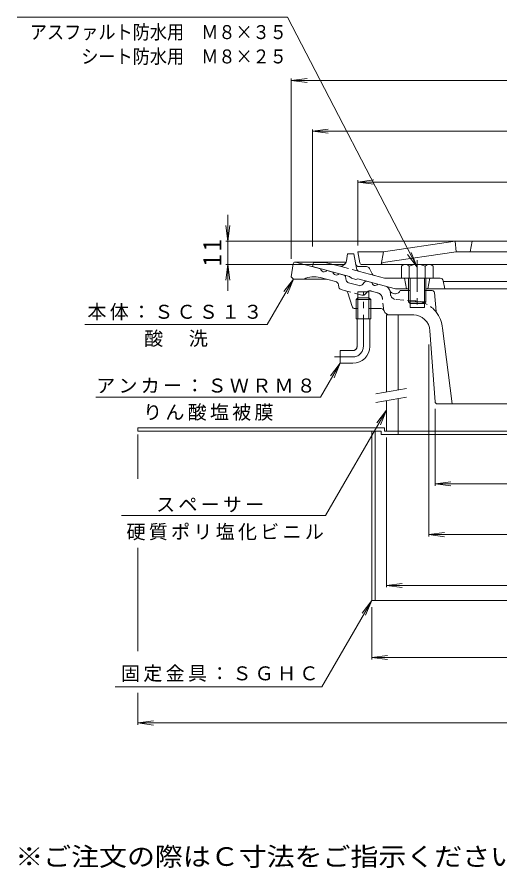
# Model space of a CAD drawing. Units: millimetres, scale not verified. Extents: x -301 to 216, y -356 to 380.
# Drawn here: x -300.6 to -72.4, y -289.2 to 113.1 of the extents above; entities that cross this region are included whole.
import ezdxf
from ezdxf.enums import TextEntityAlignment as Align

# ---------------------------------------------------------------- set-up
doc = ezdxf.new("R2010")
doc.units = ezdxf.units.MM
doc.header["$LTSCALE"] = 3
doc.linetypes.add('CHAIN1', pattern=[8, 5, -1, 1, -1])
doc.linetypes.add('DASHED1', pattern=[1.8, 1.2, -0.6])
for name, color, linetype, lineweight in [('0-0_通り芯', 3, 'Continuous', 9), ('0-1_躯体', 2, 'Continuous', 9), ('0-2_仕上', 6, 'Continuous', 9), ('0-3_建具', 4, 'Continuous', 9), ('0-4_その他', 7, 'Continuous', 9), ('0-5_寸法', 7, 'Continuous', 9), ('0-A', 2, 'Continuous', 9)]:
    doc.layers.add(name, color=color, linetype=linetype, lineweight=lineweight)
doc.layers.add('F-5_F-5ﾚｲﾔ', color=2, linetype='Continuous')
doc.styles.add('ＭＳ ゴシック', font='')
doc.styles.get('ＭＳ ゴシック').set_extended_font_data('MS Gothic')

msp = doc.modelspace()

# ---------------------------------------------------------------- linework, layer by layer
at = {"layer": '0-0_通り芯'}
for p, q in [((-169.117, -2.742), (-145.164, -2.742)), ((-169, -2.742), (-157.144, -5.918)), ((-154.247, -6.695), (-151.349, -7.471)), ((-170, -10.742), (-154.598, -10.742)), ((-150.17, -11.928), (-157.339, -10.007)), ((-146.15, -8.864), (-148.451, -8.248)), ((-145.429, -9.63), (-145.067, -11.402)), ((-132.996, -12.389), (-135.297, -11.772)), ((-148.49, -14.626), (-148.728, -13.459)), ((-147.408, -15.774), (-145.35, -16.326)), ((-143.985, -12.55), (-139.015, -13.882)), ((-136.304, -12.075), (-137.504, -13.428)), ((-130.098, -13.165), (-126.533, -14.121)), ((-144.257, -17.349), (-142.324, -23.68)), ((-139.5, -16.742), (-134.4, -16.742)), ((-122.104, -17.742), (-121.791, -17.742)), ((-114.9, -16.242), (-119.5, -16.242)), ((-104.413, -16.242), (-108.1, -16.242)), ((-103.417, -17.151), (-102.604, -26.071)), ((-140.89, -24.742), (-139.5, -24.742)), ((-134.4, -24.742), (-128.588, -24.742)), ((-124.346, -27.742), (-113.156, -27.742)), ((-103.066, -68.813), (-105.469, -35.172)), ((-99.535, -34.038), (-95, -69.742)), ((15.069, -69.742), (-102.069, -69.742))]:
    msp.add_line(p, q, dxfattribs=at)
at = {"layer": '0-0_通り芯', "linetype": 'DASHED1'}
for p, q in [((-137.662, -18.386), (-145.35, -16.326)), ((-136.152, -17.932), (-135.361, -17.041)), ((-130.174, -17.286), (-133.347, -16.436)), ((-127.245, -25.75), (-127.973, -19.818)), ((-124.188, -17.821), (-124.331, -16.653)), ((-121.42, -20.448), (-112.523, -21.07))]:
    msp.add_line(p, q, dxfattribs=at)
at = {"layer": '0-0_通り芯', "color": 4}
for p, q in [((-139.5, -19.598), (-140.4, -20.498)), ((-139.5, -29.598), (-139.5, -16.742)), ((-134.4, -19.598), (-139.5, -19.598)), ((-134.4, -16.742), (-134.4, -29.598)), ((-134.4, -19.598), (-133.5, -20.498)), ((-140.4, -20.498), (-133.5, -20.498)), ((-140.4, -29.598), (-140.4, -20.498)), ((-133.5, -20.498), (-133.5, -29.598)), ((-140.4, -29.598), (-133.5, -29.598)), ((-139.95, -42.598), (-139.95, -29.598)), ((-133.95, -42.598), (-133.95, -29.598)), ((-141.95, -44.598), (-147.95, -44.598))]:
    msp.add_line(p, q, dxfattribs=at)
at = {"layer": '0-0_通り芯', "color": 4, "linetype": 'CHAIN1'}
for p, q in [((-136.95, -42.598), (-136.95, -16.566)), ((-150.674, -47.598), (-141.95, -47.598))]:
    msp.add_line(p, q, dxfattribs=at)
at = {"layer": '0-0_通り芯'}
msp.add_lwpolyline([(-170.11, -3.618), (-171, -9.742), (-170, -10.742)], dxfattribs=at)
at = {"layer": '0-0_通り芯', "color": 4}
msp.add_lwpolyline([(-141.95, -50.598), (-147.95, -50.598), (-147.95, -44.598)], dxfattribs=at)
at = {"layer": '0-0_通り芯'}
for centre, radius, start, end in [((-169.117, -3.742), 1, 90, 172.87468), ((-155.534, -5.703), 1.625, 187.61929, 322.3797), ((-149.738, -7.256), 1.625, 187.62059, 322.37891), ((-160.186, -20.632), 11, 74.99991, 115.95215), ((-150.688, -13.86), 2, 11.56621, 75.0005), ((-146.409, -9.83), 1, 11.56642, 75.00078), ((-143.597, -11.101), 1.5, 191.5649, 254.99991), ((-135.556, -12.738), 1, 75.00023, 138.43498), ((-147.02, -14.325), 1.5, 191.562, 255.0002), ((-138.627, -12.433), 1.5, 254.99991, 318.43558), ((-131.385, -12.173), 1.625, 187.62059, 322.38074), ((-127.309, -17.019), 3, 6.99976, 74.99841), ((-122.104, -15.242), 2.5, 198.849, 270), ((-145.692, -17.787), 1.5, 16.979, 75.00052), ((-121.791, -15.242), 2.5, 270, 336.42221), ((-104.413, -17.242), 1, 5.20631, 90), ((-140.89, -23.242), 1.5, 196.97772, 270), ((-128.588, -26.242), 1.5, 19.47021, 90), ((-124.346, -24.742), 3, 199.4709, 270), ((-113.449, -35.742), 8, 4.08578, 90), ((-113.499, -35.036), 14, 4.08563, 39.44905), ((-102.069, -68.742), 1, 184.08383, 270)]:
    msp.add_arc(centre, radius, start, end, dxfattribs=at)
at = {"layer": '0-0_通り芯', "linetype": 'DASHED1'}
for centre, radius, start, end in [((-137.274, -16.937), 1.5, 255.00128, 318.43651), ((-133.865, -18.368), 2, 74.99976, 138.43507), ((-130.95, -20.184), 3, 6.99976, 75.00246), ((-121.211, -17.455), 3, 186.99976, 266), ((-113.499, -35.036), 14, 39.4491, 86.00002)]:
    msp.add_arc(centre, radius, start, end, dxfattribs=at)
at = {"layer": '0-0_通り芯', "color": 4}
for radius in [2, 8]:
    msp.add_arc((-141.95, -42.598), radius, 270, 0, dxfattribs=at)
at = {"layer": '0-0_通り芯', "color": 4, "linetype": 'CHAIN1'}
for radius in [2, 5]:
    msp.add_arc((-141.95, -42.598), radius, 270, 0, dxfattribs=at)
at = {"layer": '0-1_躯体'}
for p, q in [((-144.993, -2.105), (-144.5, 1.115)), ((-141.5, 1.115), (-144.5, 1.115)), ((-141.5, 1.115), (-140.232, -5.651)), ((-161, -4.885), (-160.5, -2.885)), ((-154.941, -2.885), (-160.5, -2.885)), ((-148.735, -4.548), (-154.941, -2.885)), ((-139.13, -4.885), (-135.428, -4.885)), ((-126.95, -10.385), (-138.784, -7.215)), ((-132.802, -8.294), (-134.086, -5.716)), ((-140.5, -10.896), (-139.5, -10.646)), ((-121.813, -15.385), (-139.5, -10.646)), ((-100.73, -10.385), (-126.95, -10.385)), ((-117.5, -10.385), (-116.5, -15.385)), ((-105.5, -10.385), (-106.5, -15.385)), ((-99.259, -11.591), (-98.5, -15.385)), ((-99.2, -11.885), (34.352, -11.885)), ((-115.576, -15.385), (-121.813, -15.385)), ((34.813, -15.385), (-107.424, -15.385))]:
    msp.add_line(p, q, dxfattribs=at)
at = {"layer": '0-1_躯体', "color": 4}
for p, q in [((-117.124, -3.885), (-105.876, -3.885)), ((-119, -4.607), (-119, -10.385)), ((-115.247, -4.607), (-115.247, -10.385)), ((-107.753, -4.607), (-107.753, -10.385)), ((-104, -4.607), (-104, -10.385)), ((-119, -10.385), (-104, -10.385)), ((-115.577, -10.385), (-115.577, -21.565)), ((-114.9, -10.385), (-114.9, -24.242)), ((-108.1, -10.385), (-108.1, -24.242)), ((-107.424, -10.385), (-107.424, -21.565))]:
    msp.add_line(p, q, dxfattribs=at)
at = {"layer": '0-1_躯体', "color": 4, "linetype": 'CHAIN1'}
msp.add_line((-111.5, -1.755), (-111.5, -25.242), dxfattribs=at)
at = {"layer": '0-1_躯体', "linetype": 'DASHED1'}
msp.add_line((-138.784, -7.215), (-148.735, -4.548), dxfattribs=at)
at = {"layer": '0-1_躯体', "color": 3}
msp.add_line((-108.1, -24.242), (-114.9, -24.242), dxfattribs=at)
at = {"layer": '0-1_躯体'}
msp.add_lwpolyline([(-140.5, -10.896), (-142.5, -10.36), (-143.5, -9.574), (-161, -4.885)], dxfattribs=at)
at = {"layer": '0-1_躯体', "color": 4}
msp.add_lwpolyline([(-107.424, -21.565), (-115.577, -21.565), (-114.9, -22.242), (-108.1, -22.242)], close=True, dxfattribs=at)
at = {"layer": '0-1_躯体'}
for centre, radius, start, end in [((-147.958, -1.65), 3, 254.99973, 351.29286), ((-139.13, -3.385), 1.5, 190.61534, 270), ((-138.266, -5.283), 2, 190.61488, 255.0005), ((-135.428, -6.385), 1.5, 26.49033, 90), ((-131.459, -7.624), 1.5, 206.49033, 254.99988), ((-100.73, -11.885), 1.5, 11.31021, 90)]:
    msp.add_arc(centre, radius, start, end, dxfattribs=at)
at = {"layer": '0-1_躯体', "color": 4}
for centre, radius, start, end in [((-117.124, -6.686), 2.8, 47.92557, 132.07463), ((-111.5, -13.975), 10.089, 68.19786, 111.80214), ((-105.876, -6.686), 2.8, 47.92572, 132.07428)]:
    msp.add_arc(centre, radius, start, end, dxfattribs=at)
at = {"layer": '0-2_仕上'}
for p, q in [((-93.5, 7.115), (-127.5, 2.115)), ((-93.5, 7.115), (-93.135, 2.115)), ((-93.5, 7.115), (6.5, 7.115)), ((-85.5, 7.115), (-86.5, 2.115)), ((-139.5, 2.115), (-127.5, 2.115)), ((-138.64, -3.05), (-139.5, 2.115)), ((-127.5, 2.115), (-128.501, -3.885)), ((-127.643, -2.96), (-93.135, 2.115)), ((-93.135, 2.115), (6.134, 2.115)), ((50.652, -3.885), (-137.653, -3.885))]:
    msp.add_line(p, q, dxfattribs=at)
for centre, start, end in [((-137.653, -2.885), 189.46068, 270), ((-127.498, -3.949), 98.36688, 170.53932)]:
    msp.add_arc(centre, 1, start, end, dxfattribs=at)
at = {"layer": '0-3_建具'}
for p, q in [((-120.5, -27.742), (-126, -27.742)), ((-126, -27.742), (-126, -64.127)), ((-120.5, -27.742), (-120.5, -63.157)), ((-126, -68.188), (-126, -82.698)), ((-120.5, -67.218), (-120.5, -82.698)), ((40, -82.698), (-127, -82.698))]:
    msp.add_line(p, q, dxfattribs=at)
at = {"layer": '0-3_建具', "color": 7}
for p, q in [((-131.113, -65.028), (-116.632, -62.475)), ((-131.113, -69.09), (-116.632, -66.536))]:
    msp.add_line(p, q, dxfattribs=at)
at = {"layer": '0-4_その他'}
for p, q in [((-171, 83.115), (-163.564, 84.094)), ((-171, -1.242), (-171, 84.015)), ((-171, 83.115), (84, 83.115)), ((-171, 83.115), (-163.564, 82.136)), ((-161, 59.115), (-153.564, 60.094)), ((-161, 4.615), (-161, 60.015)), ((-161, 59.115), (74, 59.115)), ((-161, 59.115), (-153.564, 58.136)), ((-139.5, 35.115), (-132.064, 36.094)), ((-139.5, 5.115), (-139.5, 36.015)), ((-139.5, 35.115), (52.5, 35.115)), ((-139.5, 35.115), (-132.064, 34.136)), ((-201, 19.61), (-201, -16.387)), ((-201, 7.115), (-201.979, 14.55)), ((-201, 7.115), (-200.021, 14.55)), ((-75, 7.115), (-201.9, 7.115)), ((-201, -3.885), (-201.979, -11.321)), ((-145.5, -3.885), (-201.9, -3.885)), ((-201, -3.885), (-200.021, -11.321)), ((-106, -41.651), (-106, -132.49)), ((-103, -72.134), (-103, -108.49)), ((-243.5, -105.178), (-243.5, -84.251)), ((-126, -85.69), (-126, -156.49)), ((-103, -107.59), (-95.564, -106.611)), ((-103, -107.59), (16, -107.59)), ((-103, -107.59), (-95.564, -108.569)), ((-106, -131.59), (-98.564, -130.611)), ((-106, -131.59), (19, -131.59)), ((-106, -131.59), (-98.564, -132.569)), ((-243.5, -186.67), (-243.5, -137.824)), ((-126, -155.59), (-118.564, -154.611)), ((-126, -155.59), (39, -155.59)), ((-126, -155.59), (-118.564, -156.569)), ((-133, -190.601), (-133, -165.873)), ((-133, -189.701), (-125.564, -188.722)), ((-133, -189.701), (46, -189.701)), ((-133, -189.701), (-125.564, -190.68)), ((-243.5, -221.526), (-243.5, -206.397)), ((-243.5, -220.626), (-236.064, -219.647)), ((-243.5, -220.626), (156.5, -220.626)), ((-243.5, -220.626), (-236.064, -221.605))]:
    msp.add_line(p, q, dxfattribs=at)
at = {"layer": '0-5_寸法'}
for p, q in [((-300.62, 113.115), (-172.865, 113.115)), ((-111.5, -5.085), (-172.865, 113.115)), ((-111.5, -5.085), (-116.066, 0.865)), ((-111.5, -5.085), (-114.37, 1.844)), ((-170, -10.742), (-174.566, -16.692)), ((-170, -10.742), (-172.87, -17.671)), ((-147.95, -50.598), (-157.155, -66.542)), ((-147.95, -50.598), (-152.516, -56.548)), ((-147.95, -50.598), (-150.82, -57.527)), ((-157.155, -66.542), (-263.44, -66.542)), ((-126, -72.745), (-154.782, -122.598)), ((-126, -72.745), (-130.566, -78.696)), ((-126, -72.745), (-128.87, -79.675)), ((-154.782, -122.598), (-251.276, -122.598)), ((-133, -162.698), (-156.559, -203.503)), ((-133, -162.698), (-137.566, -168.648)), ((-133, -162.698), (-135.87, -169.627)), ((-156.559, -203.503), (-254.291, -203.503))]:
    msp.add_line(p, q, dxfattribs=at)
msp.add_lwpolyline([(-170, -10.742), (-182.427, -32.266), (-268.62, -32.266)], dxfattribs=at)
at = {"layer": '0-A'}
for p, q in [((-243.5, -81.098), (-127, -81.098)), ((-243.5, -81.098), (-243.5, -82.698)), ((-128.6, -82.698), (-243.5, -82.698)), ((-133, -82.698), (-133, -162.698)), ((-131.4, -82.698), (-131.4, -162.698)), ((-128.6, -82.698), (-128.6, -84.298)), ((-128.6, -84.298), (41.6, -84.298)), ((-127, -81.098), (-127, -82.698)), ((-120.5, -82.698), (-120.5, -84.298)), ((-133, -162.698), (46, -162.698))]:
    msp.add_line(p, q, dxfattribs=at)

# ---------------------------------------------------------------- texts
at = {"layer": '0-4_その他', "color": 2, "insert": (-204, -4.76), "char_height": 8.798, "attachment_point": 7, "rotation": 90, "style": 'ＭＳ ゴシック'}
msp.add_mtext('\\T1.27;\\W0.95;11', dxfattribs=at)
at = {"layer": '0-5_寸法', "color": 6, "style": 'ＭＳ ゴシック', "width": 0.9}
for s, p in [('アスファルト防水用\u3000Ｍ８×３５', (-294.567, 100.705)), ('シート防水用\u3000Ｍ８×２５', (-270.267, 89.2))]:
    msp.add_text(s, height=6.598, dxfattribs=at).set_placement(p, align=Align.BOTTOM_LEFT)
at = {"layer": '0-5_寸法', "char_height": 6.598, "attachment_point": 7, "style": 'ＭＳ ゴシック'}
for s, insert in [('\\T1.17;本体：ＳＣＳ１３', (-267.347, -30.257)), ('\\T1.17;酸\u3000洗', (-240.524, -42.872)), ('\\T1.17;アンカー：ＳＷＲＭ８', (-263.23, -64.745)), ('\\T1.17;りん酸塩被膜', (-241.047, -77.75)), ('\\T1.17;スペーサー', (-234.91, -121.032)), ('\\T1.17;硬質ポリ塩化ビニル', (-248.894, -134.283)), ('\\T1.17;固定金具：ＳＧＨＣ', (-251.472, -201.219))]:
    msp.add_mtext(s, dxfattribs=dict(at, insert=insert))
at = {"layer": 'F-5_F-5ﾚｲﾔ', "style": 'ＭＳ ゴシック', "width": 1.1}
msp.add_text('※ご注文の際はＣ寸法をご指示ください。', height=8.798, dxfattribs=at).set_placement((-301.461, -290.827), align=Align.BOTTOM_LEFT)

doc.saveas('drawing.dxf')
